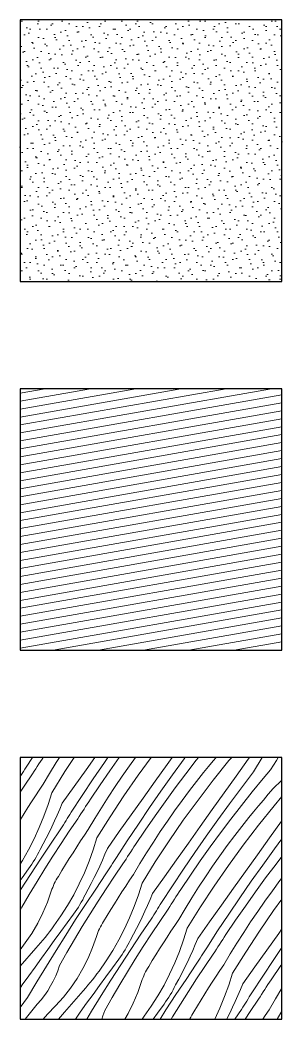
# Model space of a CAD drawing. Header units: centimetres. Extents: x 2952 to 4857, y -1578 to 78.
# Drawn here: x 4013.9 to 4113.9, y -1008.9 to -627.1 of the extents above; entities that cross this region are included whole.
import ezdxf

# ---------------------------------------------------------------- set-up
doc = ezdxf.new("R2010")
doc.units = ezdxf.units.CM
doc.header["$MEASUREMENT"] = 0
doc.layers.add('fill', color=7, linetype='Continuous')

# ---------------------------------------------------------------- blocks, each defined once
blk = doc.blocks.new('*X9')
at = {"layer": 'fill', "color": 150, "linetype": 'Continuous', "lineweight": 13}
for p, q in [((4016.25, -912.67), (4018.68, -908.91)), ((4019.92, -913.27), (4020.52, -912.34)), ((4020.52, -912.34), (4021.12, -911.41)), ((4021.12, -911.41), (4021.72, -910.48)), ((4021.72, -910.48), (4022.33, -909.55)), ((4022.33, -909.55), (4022.74, -908.91)), ((4025.22, -915.02), (4027.74, -910.91)), ((4027.74, -910.91), (4029.01, -908.91)), ((4031.09, -914.34), (4034.65, -908.91)), ((4039.13, -913.61), (4042.48, -908.91)), ((4041.85, -917.14), (4046.13, -910.83)), ((4046.13, -910.83), (4047.46, -908.91)), ((4048.22, -914), (4051.83, -908.91)), ((4052.94, -916.04), (4055.71, -912.08)), ((4055.71, -912.08), (4058, -908.91)), ((4059.02, -915.72), (4063.96, -908.91)), ((4065.5, -918.03), (4070.06, -911.62)), ((4070.06, -911.62), (4071.99, -908.91)), ((4072.14, -915.58), (4076.62, -909.4)), ((4076.62, -909.4), (4076.98, -908.91)), ((4077.16, -915.23), (4081.2, -910)), ((4081.2, -910), (4082.07, -908.91)), ((4084.02, -914.67), (4085.85, -912.42)), ((4085.85, -912.42), (4087.69, -910.18)), ((4087.68, -917.62), (4093.66, -910.16)), ((4087.69, -910.18), (4088.75, -908.91)), ((4093.66, -910.16), (4094.71, -908.91)), ((4096.44, -916.05), (4101.01, -909.64)), ((4101.01, -909.64), (4101.53, -908.91)), ((4103.02, -914.43), (4106.3, -908.91)), ((4109.48, -913.66), (4110.71, -911.9)), ((4110.71, -911.9), (4111.83, -910.07)), ((4111.83, -910.07), (4112.45, -908.91)), ((4013.92, -916.33), (4014.24, -915.83)), ((4014.24, -915.83), (4014.74, -915.04)), ((4014.74, -915.04), (4015.24, -914.25)), ((4015.24, -914.25), (4015.74, -913.46)), ((4015.5, -919.87), (4018.72, -915.15)), ((4015.74, -913.46), (4016.25, -912.67)), ((4018.72, -915.15), (4019.32, -914.21)), ((4019.32, -914.21), (4019.92, -913.27)), ((4022.75, -919.17), (4025.22, -915.02)), ((4026.03, -922.45), (4031.09, -914.34)), ((4034.58, -920.03), (4039.13, -913.61)), ((4044.47, -919.44), (4048.22, -914)), ((4050.23, -920.03), (4052.94, -916.04)), ((4053.58, -923.58), (4059.02, -915.72)), ((4067.73, -921.8), (4072.14, -915.58)), ((4073.19, -920.52), (4077.16, -915.23)), ((4082.22, -916.95), (4084.02, -914.67)), ((4091.87, -922.45), (4096.44, -916.05)), ((4098.41, -920.51), (4103.02, -914.43)), ((4106.74, -916.96), (4108.16, -915.35)), ((4108.16, -915.35), (4109.48, -913.66)), ((4013.92, -922.25), (4015.5, -919.87)), ((4021.27, -921.39), (4022.75, -919.17)), ((4030.02, -926.44), (4034.58, -920.03)), ((4037.64, -923.51), (4041.85, -917.14)), ((4040.79, -924.93), (4044.47, -919.44)), ((4047.58, -924.07), (4050.23, -920.03)), ((4060.94, -924.44), (4065.5, -918.03)), ((4078.67, -921.54), (4080.43, -919.23)), ((4080.43, -919.23), (4082.22, -916.95)), ((4081.88, -925.22), (4087.68, -917.62)), ((4102.56, -922.07), (4106.74, -916.96)), ((4110.59, -920.8), (4113.74, -917.68)), ((4113.74, -917.68), (4113.92, -917.48)), ((4018.35, -925.84), (4019.8, -923.61)), ((4019.8, -923.61), (4021.27, -921.39)), ((4026.03, -922.45), (4024.64, -926.95)), ((4033.49, -929.91), (4037.64, -923.51)), ((4048.33, -931.58), (4053.58, -923.58)), ((4063.38, -928.07), (4067.73, -921.8)), ((4069.29, -925.85), (4073.19, -920.52)), ((4075.78, -925.41), (4078.67, -921.54)), ((4087.3, -928.86), (4091.87, -922.45)), ((4093.86, -926.64), (4098.41, -920.51)), ((4098.45, -927.25), (4102.56, -922.07)), ((4106.8, -925.2), (4108.68, -922.99)), ((4108.68, -922.99), (4110.59, -920.8)), ((4110.9, -927.4), (4113.92, -923.81)), ((4016.91, -928.09), (4018.35, -925.84)), ((4024.64, -926.95), (4023.06, -931.38)), ((4030.02, -926.44), (4029.09, -928.72)), ((4038.36, -928.65), (4038.97, -927.72)), ((4038.97, -927.72), (4039.57, -926.79)), ((4039.57, -926.79), (4040.18, -925.86)), ((4040.18, -925.86), (4040.79, -924.93)), ((4044.99, -928.15), (4047.58, -924.07)), ((4056.38, -930.86), (4060.94, -924.44)), ((4065.46, -931.24), (4069.29, -925.85)), ((4072.95, -929.32), (4075.78, -925.41)), ((4076.26, -932.96), (4081.88, -925.22)), ((4089.38, -932.82), (4093.86, -926.64)), ((4094.4, -932.47), (4098.45, -927.25)), ((4103.09, -929.66), (4104.93, -927.42)), ((4104.92, -934.86), (4110.9, -927.4)), ((4104.93, -927.42), (4106.8, -925.2)), ((4014.08, -932.6), (4015.49, -930.34)), ((4015.49, -930.34), (4016.91, -928.09)), ((4023.06, -931.38), (4021.29, -935.73)), ((4028.13, -930.97), (4027.12, -933.21)), ((4029.09, -928.72), (4028.13, -930.97)), ((4031.98, -932.28), (4032.48, -931.49)), ((4032.48, -931.49), (4032.98, -930.7)), ((4032.98, -930.7), (4033.49, -929.91)), ((4035.97, -932.39), (4036.56, -931.45)), ((4036.56, -931.45), (4037.16, -930.52)), ((4037.16, -930.52), (4037.76, -929.58)), ((4037.76, -929.58), (4038.36, -928.65)), ((4042.46, -932.26), (4044.99, -928.15)), ((4043.27, -939.69), (4048.33, -931.58)), ((4051.82, -937.27), (4056.38, -930.86)), ((4059.09, -934.39), (4063.38, -928.07)), ((4061.71, -936.68), (4065.46, -931.24)), ((4070.18, -933.28), (4072.95, -929.32)), ((4082.74, -935.27), (4087.3, -928.86)), ((4101.26, -931.91), (4103.09, -929.66)), ((4013.92, -932.87), (4014.08, -932.6)), ((4026.09, -935.44), (4025.01, -937.64)), ((4027.12, -933.21), (4026.09, -935.44)), ((4029.49, -936.24), (4029.98, -935.44)), ((4029.98, -935.44), (4030.48, -934.65)), ((4030.48, -934.65), (4030.98, -933.86)), ((4030.98, -933.86), (4031.48, -933.07)), ((4031.48, -933.07), (4031.98, -932.28)), ((4032.74, -937.11), (4035.97, -932.39)), ((4039.99, -936.42), (4042.46, -932.26)), ((4054.88, -940.75), (4059.09, -934.39)), ((4067.47, -937.28), (4070.18, -933.28)), ((4070.82, -940.83), (4076.26, -932.96)), ((4078.18, -941.68), (4082.74, -935.27)), ((4084.97, -939.04), (4089.38, -932.82)), ((4090.43, -937.76), (4094.4, -932.47)), ((4097.67, -936.48), (4099.46, -934.19)), ((4099.12, -942.46), (4104.92, -934.86)), ((4099.46, -934.19), (4101.26, -931.91)), ((4109.11, -939.7), (4113.68, -933.29)), ((4113.68, -933.29), (4113.92, -932.96)), ((4021.29, -935.73), (4019.32, -940.01)), ((4025.01, -937.64), (4023.9, -939.83)), ((4025.58, -942.02), (4029.49, -936.24)), ((4029.58, -941.87), (4032.74, -937.11)), ((4037.04, -940.85), (4038.51, -938.63)), ((4038.51, -938.63), (4039.99, -936.42)), ((4047.26, -943.69), (4051.82, -937.27)), ((4058.03, -942.17), (4061.71, -936.68)), ((4064.82, -941.31), (4067.47, -937.28)), ((4080.62, -945.31), (4084.97, -939.04)), ((4086.53, -943.09), (4090.43, -937.76)), ((4093.02, -942.65), (4095.91, -938.78)), ((4095.91, -938.78), (4097.67, -936.48)), ((4019.32, -940.01), (4017.16, -944.19)), ((4022.75, -942), (4021.57, -944.15)), ((4021.72, -947.84), (4025.58, -942.02)), ((4023.9, -939.83), (4022.75, -942)), ((4026.47, -946.67), (4029.58, -941.87)), ((4034.15, -945.33), (4035.59, -943.08)), ((4035.59, -943.08), (4037.04, -940.85)), ((4043.27, -939.69), (4041.89, -944.19)), ((4050.73, -947.15), (4054.88, -940.75)), ((4056.81, -944.03), (4057.42, -943.1)), ((4057.42, -943.1), (4058.03, -942.17)), ((4062.23, -945.39), (4064.82, -941.31)), ((4065.57, -948.82), (4070.82, -940.83)), ((4073.62, -948.1), (4078.18, -941.68)), ((4082.71, -948.48), (4086.53, -943.09)), ((4090.19, -946.57), (4093.02, -942.65)), ((4093.5, -950.2), (4099.12, -942.46)), ((4104.55, -946.1), (4109.11, -939.7)), ((4111.11, -943.88), (4113.92, -940.09)), ((4017.16, -944.19), (4014.83, -948.27)), ((4020.08, -947.01), (4020.6, -946.07)), ((4020.6, -946.07), (4021.1, -945.12)), ((4021.1, -945.12), (4021.57, -944.15)), ((4023.42, -951.5), (4026.47, -946.67)), ((4032.73, -947.58), (4034.15, -945.33)), ((4041.89, -944.19), (4040.3, -948.62)), ((4046.33, -945.96), (4045.37, -948.21)), ((4047.26, -943.69), (4046.33, -945.96)), ((4054.4, -947.76), (4055, -946.82)), ((4055, -946.82), (4055.6, -945.89)), ((4055.6, -945.89), (4056.21, -944.96)), ((4056.21, -944.96), (4056.81, -944.03)), ((4059.7, -949.51), (4062.23, -945.39)), ((4076.34, -951.63), (4080.62, -945.31)), ((4087.42, -950.52), (4090.19, -946.57)), ((4099.98, -952.51), (4104.55, -946.1)), ((4106.63, -950.06), (4111.11, -943.88)), ((4111.65, -949.72), (4113.92, -946.78)), ((4014.83, -948.27), (4013.92, -949.7)), ((4017.16, -951.53), (4017.79, -950.65)), ((4017.79, -950.65), (4018.39, -949.76)), ((4017.9, -953.69), (4021.72, -947.84)), ((4018.39, -949.76), (4018.98, -948.86)), ((4018.98, -948.86), (4019.54, -947.94)), ((4019.54, -947.94), (4020.08, -947.01)), ((4029.94, -952.12), (4031.33, -949.84)), ((4031.33, -949.84), (4032.73, -947.58)), ((4040.3, -948.62), (4038.53, -952.98)), ((4044.37, -950.45), (4043.33, -952.68)), ((4045.37, -948.21), (4044.37, -950.45)), ((4048.22, -951.1), (4048.72, -950.31)), ((4048.72, -950.31), (4049.22, -949.52)), ((4049.22, -949.52), (4049.72, -948.73)), ((4049.72, -948.73), (4050.23, -947.94)), ((4049.99, -954.35), (4053.21, -949.63)), ((4050.23, -947.94), (4050.73, -947.15)), ((4053.21, -949.63), (4053.8, -948.69)), ((4053.8, -948.69), (4054.4, -947.76)), ((4057.23, -953.66), (4059.7, -949.51)), ((4060.51, -956.94), (4065.57, -948.82)), ((4069.06, -954.51), (4073.62, -948.1)), ((4078.95, -953.92), (4082.71, -948.48)), ((4084.71, -954.52), (4087.42, -950.52)), ((4088.06, -958.07), (4093.5, -950.2)), ((4102.21, -956.28), (4106.63, -950.06)), ((4107.67, -955), (4111.65, -949.72)), ((4014.14, -959.57), (4017.9, -953.69)), ((4014.69, -954.9), (4017.16, -951.53)), ((4020.42, -956.37), (4023.42, -951.5)), ((4028.14, -955.07), (4028.56, -954.4)), ((4028.56, -954.4), (4029.94, -952.12)), ((4038.53, -952.98), (4036.56, -957.25)), ((4043.33, -952.68), (4042.25, -954.88)), ((4042.82, -959.27), (4046.73, -953.48)), ((4046.73, -953.48), (4047.22, -952.69)), ((4046.82, -959.11), (4049.99, -954.35)), ((4047.22, -952.69), (4047.72, -951.89)), ((4047.72, -951.89), (4048.22, -951.1)), ((4055.75, -955.87), (4057.23, -953.66)), ((4064.51, -960.93), (4069.06, -954.51)), ((4072.12, -957.99), (4076.34, -951.63)), ((4075.28, -959.41), (4078.95, -953.92)), ((4082.06, -958.56), (4084.71, -954.52)), ((4095.42, -958.93), (4099.98, -952.51)), ((4013.92, -955.95), (4014.69, -954.9)), ((4017.48, -961.27), (4020.42, -956.37)), ((4026.39, -958.6), (4026.69, -957.87)), ((4026.69, -957.87), (4027.01, -957.15)), ((4027.01, -957.15), (4027.36, -956.44)), ((4027.36, -956.44), (4027.74, -955.75)), ((4027.74, -955.75), (4028.14, -955.07)), ((4036.56, -957.25), (4034.41, -961.43)), ((4041.14, -957.07), (4040, -959.24)), ((4042.25, -954.88), (4041.14, -957.07)), ((4052.83, -960.33), (4054.28, -958.09)), ((4054.28, -958.09), (4055.75, -955.87)), ((4060.51, -956.94), (4059.13, -961.43)), ((4067.97, -964.4), (4072.12, -957.99)), ((4082.81, -966.06), (4088.06, -958.07)), ((4097.86, -962.55), (4102.21, -956.28)), ((4103.77, -960.34), (4107.67, -955)), ((4110.26, -959.89), (4113.15, -956.02)), ((4113.15, -956.02), (4113.92, -955.02)), ((4013.92, -959.92), (4014.14, -959.57)), ((4014.6, -966.21), (4017.48, -961.27)), ((4024.4, -964.28), (4025.86, -960.09)), ((4025.86, -960.09), (4026.11, -959.34)), ((4026.11, -959.34), (4026.39, -958.6)), ((4034.41, -961.43), (4032.07, -965.51)), ((4038.34, -962.36), (4038.81, -961.39)), ((4040, -959.24), (4038.81, -961.39)), ((4038.96, -965.08), (4042.82, -959.27)), ((4043.71, -963.91), (4046.82, -959.11)), ((4051.39, -962.57), (4052.83, -960.33)), ((4059.13, -961.43), (4057.55, -965.86)), ((4064.51, -960.93), (4063.58, -963.2)), ((4072.85, -963.13), (4073.45, -962.2)), ((4073.45, -962.2), (4074.06, -961.27)), ((4074.06, -961.27), (4074.67, -960.34)), ((4074.67, -960.34), (4075.28, -959.41)), ((4079.47, -962.63), (4082.06, -958.56)), ((4090.86, -965.34), (4095.42, -958.93)), ((4099.95, -965.72), (4103.77, -960.34)), ((4107.43, -963.81), (4110.26, -959.89)), ((4022.68, -968.36), (4024.4, -964.28)), ((4032.07, -965.51), (4029.55, -969.49)), ((4035.14, -970.93), (4038.96, -965.08)), ((4036.22, -966.1), (4036.78, -965.18)), ((4036.78, -965.18), (4037.32, -964.25)), ((4037.32, -964.25), (4037.84, -963.31)), ((4037.84, -963.31), (4038.34, -962.36)), ((4040.66, -968.74), (4043.71, -963.91)), ((4048.57, -967.09), (4049.97, -964.82)), ((4049.97, -964.82), (4051.39, -962.57)), ((4057.55, -965.86), (4055.77, -970.22)), ((4062.61, -965.46), (4061.61, -967.7)), ((4063.58, -963.2), (4062.61, -965.46)), ((4066.46, -966.76), (4066.97, -965.97)), ((4066.97, -965.97), (4067.47, -965.18)), ((4067.47, -965.18), (4067.97, -964.4)), ((4070.45, -966.87), (4071.05, -965.94)), ((4071.05, -965.94), (4071.64, -965)), ((4071.64, -965), (4072.24, -964.07)), ((4072.24, -964.07), (4072.85, -963.13)), ((4076.94, -966.75), (4079.47, -962.63)), ((4077.75, -974.18), (4082.81, -966.06)), ((4086.3, -971.75), (4090.86, -965.34)), ((4093.58, -968.87), (4097.86, -962.55)), ((4096.2, -971.17), (4099.95, -965.72)), ((4104.66, -967.76), (4107.43, -963.81)), ((4110.74, -967.44), (4113.92, -963.07)), ((4013.92, -967.41), (4014.6, -966.21)), ((4020.69, -972.33), (4022.68, -968.36)), ((4029.55, -969.49), (4026.86, -973.34)), ((4031.93, -972.14), (4034.4, -968.77)), ((4034.4, -968.77), (4035.03, -967.89)), ((4035.03, -967.89), (4035.63, -967)), ((4035.63, -967), (4036.22, -966.1)), ((4037.66, -973.61), (4040.66, -968.74)), ((4045.81, -971.64), (4047.18, -969.36)), ((4047.18, -969.36), (4048.57, -967.09)), ((4061.61, -967.7), (4060.57, -969.92)), ((4064.47, -969.93), (4064.96, -969.14)), ((4064.96, -969.14), (4065.46, -968.34)), ((4065.46, -968.34), (4065.96, -967.55)), ((4065.96, -967.55), (4066.46, -966.76)), ((4067.23, -971.6), (4070.45, -966.87)), ((4074.48, -970.9), (4076.94, -966.75)), ((4089.36, -975.23), (4093.58, -968.87)), ((4101.95, -971.76), (4104.66, -967.76)), ((4105.31, -975.31), (4110.74, -967.44)), ((4018.44, -976.16), (4020.69, -972.33)), ((4026.04, -974.45), (4026.86, -973.34)), ((4029.47, -975.52), (4031.93, -972.14)), ((4031.38, -976.81), (4035.14, -970.93)), ((4034.73, -978.51), (4037.66, -973.61)), ((4044.26, -974.39), (4044.61, -973.69)), ((4044.61, -973.69), (4044.98, -972.99)), ((4044.98, -972.99), (4045.38, -972.31)), ((4045.38, -972.31), (4045.81, -971.64)), ((4055.77, -970.22), (4053.8, -974.49)), ((4059.49, -972.13), (4058.38, -974.31)), ((4060.57, -969.92), (4059.49, -972.13)), ((4060.06, -976.51), (4063.97, -970.72)), ((4063.97, -970.72), (4064.47, -969.93)), ((4064.06, -976.35), (4067.23, -971.6)), ((4071.52, -975.34), (4072.99, -973.11)), ((4072.99, -973.11), (4074.48, -970.9)), ((4081.75, -978.17), (4086.3, -971.75)), ((4092.52, -976.66), (4096.2, -971.17)), ((4099.3, -975.8), (4101.95, -971.76)), ((4015.95, -979.83), (4018.44, -976.16)), ((4023.51, -977.7), (4024.37, -976.63)), ((4024.37, -976.63), (4025.21, -975.54)), ((4025.21, -975.54), (4026.04, -974.45)), ((4027.01, -978.9), (4029.47, -975.52)), ((4027.66, -982.72), (4031.38, -976.81)), ((4041.65, -981.52), (4043.11, -977.33)), ((4043.11, -977.33), (4043.35, -976.58)), ((4043.35, -976.58), (4043.63, -975.84)), ((4043.63, -975.84), (4043.93, -975.11)), ((4043.93, -975.11), (4044.26, -974.39)), ((4053.8, -974.49), (4051.65, -978.67)), ((4057.24, -976.48), (4056.06, -978.63)), ((4056.2, -982.33), (4060.06, -976.51)), ((4058.38, -974.31), (4057.24, -976.48)), ((4060.95, -981.15), (4064.06, -976.35)), ((4070.07, -977.57), (4071.52, -975.34)), ((4077.75, -974.18), (4076.37, -978.67)), ((4085.21, -981.64), (4089.36, -975.23)), ((4091.91, -977.58), (4092.52, -976.66)), ((4096.71, -979.87), (4099.3, -975.8)), ((4100.06, -983.3), (4105.31, -975.31)), ((4108.1, -982.58), (4112.66, -976.17)), ((4112.66, -976.17), (4113.92, -974.4)), ((4013.92, -982.44), (4015.95, -979.83)), ((4019.93, -981.87), (4020.84, -980.85)), ((4020.84, -980.85), (4021.75, -979.81)), ((4021.75, -979.81), (4022.63, -978.76)), ((4022.63, -978.76), (4023.51, -977.7)), ((4024.56, -982.28), (4027.01, -978.9)), ((4031.85, -983.45), (4034.73, -978.51)), ((4051.65, -978.67), (4049.31, -982.75)), ((4054.56, -981.5), (4055.08, -980.55)), ((4055.08, -980.55), (4055.58, -979.6)), ((4055.58, -979.6), (4056.06, -978.63)), ((4057.9, -985.98), (4060.95, -981.15)), ((4067.21, -982.07), (4068.64, -979.81)), ((4068.64, -979.81), (4070.07, -977.57)), ((4076.37, -978.67), (4074.79, -983.1)), ((4080.82, -980.44), (4079.85, -982.7)), ((4081.75, -978.17), (4080.82, -980.44)), ((4088.89, -982.24), (4089.49, -981.31)), ((4089.49, -981.31), (4090.09, -980.38)), ((4090.09, -980.38), (4090.69, -979.44)), ((4090.69, -979.44), (4091.3, -978.51)), ((4091.3, -978.51), (4091.91, -977.58)), ((4094.18, -983.99), (4096.71, -979.87)), ((4013.92, -988.69), (4019.93, -981.87)), ((4022.11, -985.67), (4024.56, -982.28)), ((4024, -988.67), (4027.66, -982.72)), ((4029.03, -988.42), (4031.85, -983.45)), ((4039.92, -985.61), (4041.65, -981.52)), ((4049.31, -982.75), (4046.79, -986.73)), ((4051.64, -986.01), (4052.27, -985.14)), ((4052.27, -985.14), (4052.87, -984.25)), ((4052.39, -988.17), (4056.2, -982.33)), ((4052.87, -984.25), (4053.46, -983.34)), ((4053.46, -983.34), (4054.02, -982.43)), ((4054.02, -982.43), (4054.56, -981.5)), ((4064.42, -986.6), (4065.81, -984.33)), ((4065.81, -984.33), (4067.21, -982.07)), ((4074.79, -983.1), (4073.01, -987.46)), ((4078.85, -984.94), (4077.81, -987.16)), ((4079.85, -982.7), (4078.85, -984.94)), ((4082.7, -985.59), (4083.2, -984.8)), ((4083.2, -984.8), (4083.71, -984.01)), ((4083.71, -984.01), (4084.21, -983.22)), ((4084.21, -983.22), (4084.71, -982.43)), ((4084.47, -988.84), (4087.69, -984.12)), ((4084.71, -982.43), (4085.21, -981.64)), ((4087.69, -984.12), (4088.29, -983.18)), ((4088.29, -983.18), (4088.89, -982.24)), ((4091.72, -988.14), (4094.18, -983.99)), ((4095, -991.42), (4100.06, -983.3)), ((4103.54, -989), (4108.1, -982.58)), ((4110.82, -986.11), (4113.92, -981.54)), ((4019.67, -989.06), (4022.11, -985.67)), ((4020.38, -994.64), (4024, -988.67)), ((4028.34, -990.46), (4029.03, -988.42)), ((4037.93, -989.57), (4039.92, -985.61)), ((4046.79, -986.73), (4044.1, -990.59)), ((4048.62, -994.05), (4052.39, -988.17)), ((4049.17, -989.38), (4051.64, -986.01)), ((4054.9, -990.85), (4057.9, -985.98)), ((4062.62, -989.55), (4063.05, -988.89)), ((4063.05, -988.89), (4064.42, -986.6)), ((4073.01, -987.46), (4071.04, -991.73)), ((4077.81, -987.16), (4076.74, -989.37)), ((4077.3, -993.75), (4081.21, -987.96)), ((4081.21, -987.96), (4081.71, -987.17)), ((4081.3, -993.6), (4084.47, -988.84)), ((4081.71, -987.17), (4082.21, -986.38)), ((4082.21, -986.38), (4082.7, -985.59)), ((4090.23, -990.35), (4091.72, -988.14)), ((4106.6, -992.47), (4110.82, -986.11)), ((4109.76, -993.9), (4113.44, -988.41)), ((4113.44, -988.41), (4113.92, -987.71)), ((4014.8, -995.85), (4017.23, -992.45)), ((4017.23, -992.45), (4019.67, -989.06)), ((4026.64, -994.39), (4027.55, -992.45)), ((4027.55, -992.45), (4028.34, -990.46)), ((4035.68, -993.4), (4037.93, -989.57)), ((4041.61, -993.87), (4042.45, -992.78)), ((4042.45, -992.78), (4043.29, -991.69)), ((4043.29, -991.69), (4044.1, -990.59)), ((4044.25, -996.14), (4046.71, -992.76)), ((4046.71, -992.76), (4049.17, -989.38)), ((4051.97, -995.75), (4054.9, -990.85)), ((4060.87, -993.08), (4061.17, -992.35)), ((4061.17, -992.35), (4061.5, -991.63)), ((4061.5, -991.63), (4061.85, -990.93)), ((4061.85, -990.93), (4062.22, -990.23)), ((4062.22, -990.23), (4062.62, -989.55)), ((4071.04, -991.73), (4068.89, -995.91)), ((4075.63, -991.56), (4074.48, -993.73)), ((4076.74, -989.37), (4075.63, -991.56)), ((4087.31, -994.81), (4088.77, -992.58)), ((4088.77, -992.58), (4090.23, -990.35)), ((4095, -991.42), (4093.61, -995.92)), ((4098.99, -995.41), (4103.54, -989)), ((4102.46, -998.88), (4106.6, -992.47)), ((4013.92, -997.09), (4014.8, -995.85)), ((4016.81, -1000.64), (4020.38, -994.64)), ((4024.5, -998.11), (4025.62, -996.28)), ((4025.62, -996.28), (4026.64, -994.39)), ((4033.2, -997.07), (4035.68, -993.4)), ((4038.99, -997.05), (4039.87, -996)), ((4039.87, -996), (4040.75, -994.94)), ((4040.75, -994.94), (4041.61, -993.87)), ((4041.8, -999.52), (4044.25, -996.14)), ((4044.91, -999.97), (4048.62, -994.05)), ((4049.09, -1000.69), (4051.97, -995.75)), ((4058.89, -998.76), (4060.35, -994.57)), ((4060.35, -994.57), (4060.6, -993.82)), ((4060.6, -993.82), (4060.87, -993.08)), ((4068.89, -995.91), (4066.55, -1000)), ((4072.82, -996.84), (4073.3, -995.88)), ((4074.48, -993.73), (4073.3, -995.88)), ((4073.44, -999.57), (4077.3, -993.75)), ((4078.19, -998.39), (4081.3, -993.6)), ((4085.88, -997.05), (4087.31, -994.81)), ((4093.61, -995.92), (4092.03, -1000.35)), ((4098.99, -995.41), (4098.06, -997.68)), ((4107.93, -996.69), (4108.54, -995.76)), ((4108.54, -995.76), (4109.15, -994.83)), ((4109.15, -994.83), (4109.76, -993.9)), ((4021.95, -1001.56), (4023.27, -999.87)), ((4023.27, -999.87), (4024.5, -998.11)), ((4030.47, -1000.57), (4033.2, -997.07)), ((4030.85, -1006.29), (4037.17, -999.11)), ((4037.17, -999.11), (4038.09, -998.09)), ((4038.09, -998.09), (4038.99, -997.05)), ((4039.35, -1002.91), (4041.8, -999.52)), ((4041.24, -1005.91), (4044.91, -999.97)), ((4057.16, -1002.85), (4058.89, -998.76)), ((4066.55, -1000), (4064.04, -1003.97)), ((4069.63, -1005.42), (4073.44, -999.57)), ((4070.7, -1000.59), (4071.26, -999.67)), ((4071.26, -999.67), (4071.81, -998.74)), ((4071.81, -998.74), (4072.33, -997.8)), ((4072.33, -997.8), (4072.82, -996.84)), ((4075.14, -1003.23), (4078.19, -998.39)), ((4083.05, -1001.57), (4084.46, -999.31)), ((4084.46, -999.31), (4085.88, -997.05)), ((4092.03, -1000.35), (4090.25, -1004.7)), ((4097.1, -999.94), (4096.09, -1002.18)), ((4098.06, -997.68), (4097.1, -999.94)), ((4101.45, -1000.46), (4101.95, -999.67)), ((4101.95, -999.67), (4102.46, -998.88)), ((4104.93, -1001.36), (4105.53, -1000.42)), ((4105.53, -1000.42), (4106.13, -999.49)), ((4106.13, -999.49), (4106.73, -998.55)), ((4106.73, -998.55), (4107.33, -997.62)), ((4107.33, -997.62), (4107.93, -996.69)), ((4111.43, -1001.23), (4113.92, -997.18)), ((4013.92, -1004.45), (4016.81, -1000.64)), ((4016.35, -1008.28), (4020.53, -1003.17)), ((4020.53, -1003.17), (4021.95, -1001.56)), ((4024.38, -1007.01), (4027.53, -1003.89)), ((4027.53, -1003.89), (4030.47, -1000.57)), ((4036.91, -1006.3), (4039.35, -1002.91)), ((4046.27, -1005.66), (4049.09, -1000.69)), ((4055.17, -1006.81), (4057.16, -1002.85)), ((4064.04, -1003.97), (4061.35, -1007.83)), ((4066.42, -1006.63), (4068.89, -1003.25)), ((4068.89, -1003.25), (4069.51, -1002.38)), ((4069.51, -1002.38), (4070.12, -1001.49)), ((4070.12, -1001.49), (4070.7, -1000.59)), ((4072.15, -1008.09), (4075.14, -1003.23)), ((4080.29, -1006.13), (4081.66, -1003.84)), ((4081.66, -1003.84), (4083.05, -1001.57)), ((4096.09, -1002.18), (4095.05, -1004.4)), ((4098.95, -1004.41), (4099.45, -1003.62)), ((4099.45, -1003.62), (4099.95, -1002.83)), ((4099.95, -1002.83), (4100.45, -1002.04)), ((4100.45, -1002.04), (4100.95, -1001.25)), ((4100.95, -1001.25), (4101.45, -1000.46)), ((4101.71, -1006.08), (4104.93, -1001.36)), ((4108.96, -1005.38), (4111.43, -1001.23)), ((4022.73, -1008.91), (4024.38, -1007.01)), ((4028.64, -1008.91), (4030.85, -1006.29)), ((4035.04, -1008.91), (4036.91, -1006.3)), ((4039.42, -1008.91), (4041.24, -1005.91)), ((4045.1, -1008.91), (4045.59, -1007.7)), ((4045.59, -1007.7), (4046.27, -1005.66)), ((4053.94, -1008.91), (4055.17, -1006.81)), ((4060.55, -1008.91), (4061.35, -1007.83)), ((4064.75, -1008.91), (4066.42, -1006.63)), ((4067.39, -1008.91), (4069.63, -1005.42)), ((4079.09, -1008.17), (4079.47, -1007.47)), ((4079.47, -1007.47), (4079.87, -1006.79)), ((4079.87, -1006.79), (4080.29, -1006.13)), ((4090.25, -1004.7), (4088.32, -1008.91)), ((4093.98, -1006.61), (4092.87, -1008.8)), ((4095.05, -1004.4), (4093.98, -1006.61)), ((4095.95, -1008.91), (4098.45, -1005.21)), ((4098.45, -1005.21), (4098.95, -1004.41)), ((4099.83, -1008.91), (4101.71, -1006.08)), ((4106.61, -1008.91), (4107.48, -1007.6)), ((4107.48, -1007.6), (4108.96, -1005.38)), ((4112.24, -1008.66), (4113.92, -1005.97)), ((4015.85, -1008.91), (4016.35, -1008.28)), ((4071.66, -1008.91), (4072.15, -1008.09)), ((4078.73, -1008.91), (4078.74, -1008.88)), ((4078.74, -1008.88), (4079.09, -1008.17)), ((4092.87, -1008.8), (4092.81, -1008.91)), ((4112.24, -1008.66), (4112.16, -1008.91))]:
    blk.add_line(p, q, dxfattribs=at)

msp = doc.modelspace()

# ---------------------------------------------------------------- hatches: boundary and pattern name
at = {"layer": 'fill', "linetype": 'Continuous', "lineweight": 13}
h = msp.add_hatch(dxfattribs=at)
h.set_pattern_fill('СЕНКИ', color=150, style=0, pattern_type=2)
h.set_pattern_definition([(45, (0, 10), (-3.1819805, 3.1819805), [0, -3, 0, -4.5]), (110, (10, 10), (4.228617, 1.5390906), [0, -2.2, 0, -3.8])])
h.paths.add_polyline_path([(4013.92, -727.06), (4113.92, -727.06), (4113.92, -627.06), (4013.92, -627.06)])
h = msp.add_hatch(dxfattribs=at)
h.set_pattern_fill('Wood', color=150, style=0, pattern_type=2)
h.set_pattern_definition([(10, (0, 0), (-0.5209445, 2.9544233), [])])
h.paths.add_polyline_path([(4013.92, -867.98), (4113.92, -867.98), (4113.92, -767.99), (4013.92, -767.99)])

# ---------------------------------------------------------------- linework, layer by layer
at = {"layer": 'fill', "color": 7, "linetype": 'Continuous', "lineweight": 30, "flags": 128}
for points in [[(4013.92, -727.06), (4113.92, -727.06), (4113.92, -627.06), (4013.92, -627.06)], [(4013.92, -867.98), (4113.92, -867.98), (4113.92, -767.99), (4013.92, -767.99)], [(4013.92, -1008.91), (4113.92, -1008.91), (4113.92, -908.91), (4013.92, -908.91)]]:
    msp.add_lwpolyline(points, close=True, dxfattribs=at)

# ---------------------------------------------------------------- block references
at = {"layer": 'fill', "color": 150, "linetype": 'Continuous', "lineweight": 13}
msp.add_blockref('*X9', (0, 0), dxfattribs=at)

doc.saveas('drawing.dxf')
